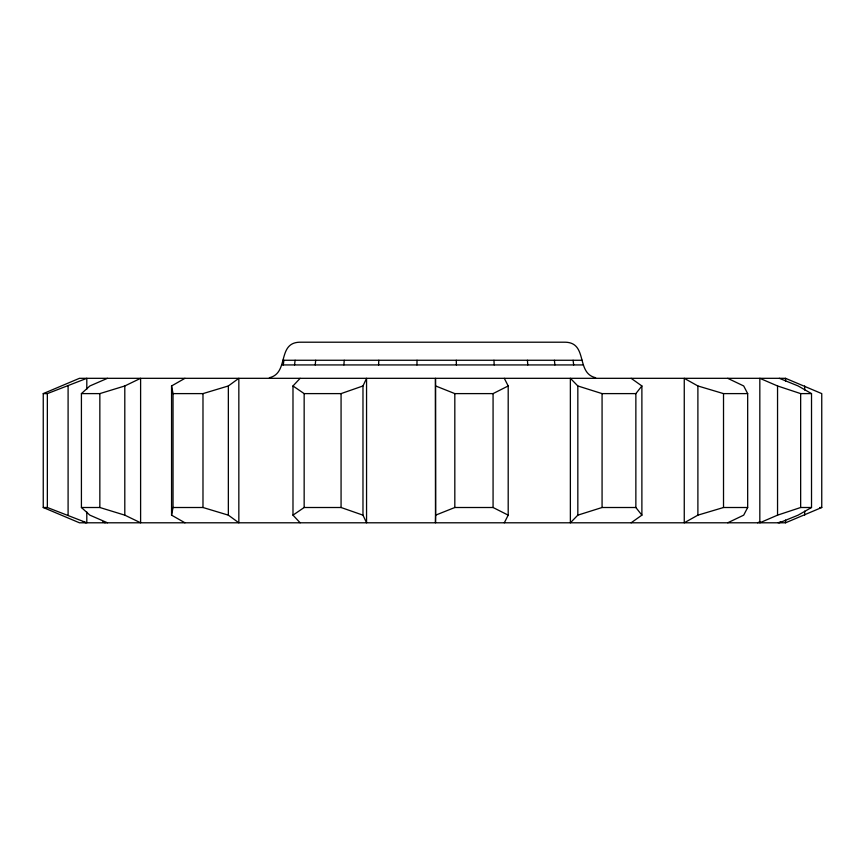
<?xml version="1.0" encoding="UTF-8"?>
<svg xmlns="http://www.w3.org/2000/svg" width="865" height="865" viewBox="0 0 865 865"><rect width="100%" height="100%" fill="white"/><g stroke="black" fill="none" stroke-linecap="round" stroke-linejoin="round"><path stroke-width="1.3" d="M416.952 364.933L417.017 360.262M435.646 515.151L435.484 522.795L435.484 378.319L435.646 515.151L454.817 507.506L493.072 507.506L508.198 515.151L504.306 522.795M378.578 364.933L378.805 360.262M343.881 364.933L344.238 360.262M315.217 364.933L315.703 360.262M294.543 364.933L295.116 360.262M269.372 377.702C289.689 373.075 276.357 341.697 300.923 342.205L564.077 342.205C588.643 341.697 575.312 373.075 595.628 377.702M283.277 364.933L283.893 360.262M184.959 522.795L171.562 515.151L173.032 507.506L173.032 393.607L171.562 385.963L184.959 378.319M362.976 385.963L366.555 378.319L366.555 522.795L362.976 515.151L362.976 385.963L341.07 393.607L304.156 393.607L292.986 385.963L300.144 378.319M727.714 378.319L743.695 385.963L747.674 393.607L747.674 507.506L743.695 515.151L727.714 522.795M631.136 522.795L641.884 515.151L635.862 507.506L635.862 393.607L641.884 385.963L631.136 378.319M635.862 507.506L602.072 507.506L577.831 515.151L570.37 522.795L570.37 378.319L577.831 385.963L602.072 393.607L635.862 393.607M107.455 522.795L89.863 515.151L81.418 507.506L81.418 393.607L89.863 385.963L107.455 378.319M173.032 393.607L202.983 393.607L228.349 385.963L238.837 378.319L238.837 522.795L228.349 515.151L202.983 507.506L173.032 507.506M300.144 522.795L292.986 515.151L304.156 507.506L341.07 507.506L362.976 515.151M779.354 378.319L798.135 385.963L811.521 393.607L811.521 507.506L798.135 515.151L779.354 522.795M747.674 507.506L723.518 507.506L697.893 515.151L684.258 522.795L684.258 378.319L697.893 385.963L723.518 393.607L747.674 393.607M435.646 385.963L454.817 393.607L493.072 393.607L508.198 385.963L504.306 378.319M81.418 393.607L99.843 393.607L124.798 385.963L140.606 378.319L140.606 522.795L124.798 515.151L99.843 507.506L81.418 507.506M43.25 393.607L79.439 378.319L785.561 378.319L821.75 393.607L821.75 507.506L785.561 522.795L79.439 522.795L43.25 507.506L43.25 393.607L47.348 393.607L86.803 378.319L86.803 389.12M757.545 522.795L759.892 521.779M811.521 507.506L800.655 507.506L777.548 515.151L759.827 522.795L759.827 378.319L777.548 385.963L800.655 393.607L811.521 393.607M778.197 522.795L780.684 521.779M282.801 360.262L582.199 360.262M282.185 364.933L582.815 364.933M43.25 507.506L47.348 507.506L86.803 522.795L86.803 511.993M819.706 507.506L821.75 507.506M83.3 521.844L85.646 522.795M102.816 521.779L105.173 522.795M573.095 360.262L573.668 364.933M554.4 360.262L554.908 364.933M527.412 360.262L527.801 364.933M493.947 360.262L494.196 364.933M456.288 360.262L456.385 364.933M804.666 385.963L804.666 390.007M804.666 511.118L804.666 515.151M800.655 393.607L800.655 507.506M785.561 378.319L785.561 381.022M785.561 520.103L785.561 522.795M777.548 385.963L777.548 515.151M723.518 393.607L723.518 507.506M697.893 385.963L697.893 515.151M641.884 385.963L641.884 515.151M602.072 393.607L602.072 507.506M577.831 385.963L577.831 515.151M508.198 385.963L508.198 515.151M493.072 393.607L493.072 507.506M454.817 393.607L454.817 507.506M341.07 393.607L341.07 507.506M304.156 393.607L304.156 507.506M292.986 385.963L292.986 515.151M228.349 385.963L228.349 515.151M202.983 393.607L202.983 507.506M171.562 385.963L171.562 515.151M124.798 385.963L124.798 515.151M99.843 393.607L99.843 507.506M68.097 385.963L68.097 515.151M47.348 393.607L47.348 507.506"/></g></svg>
